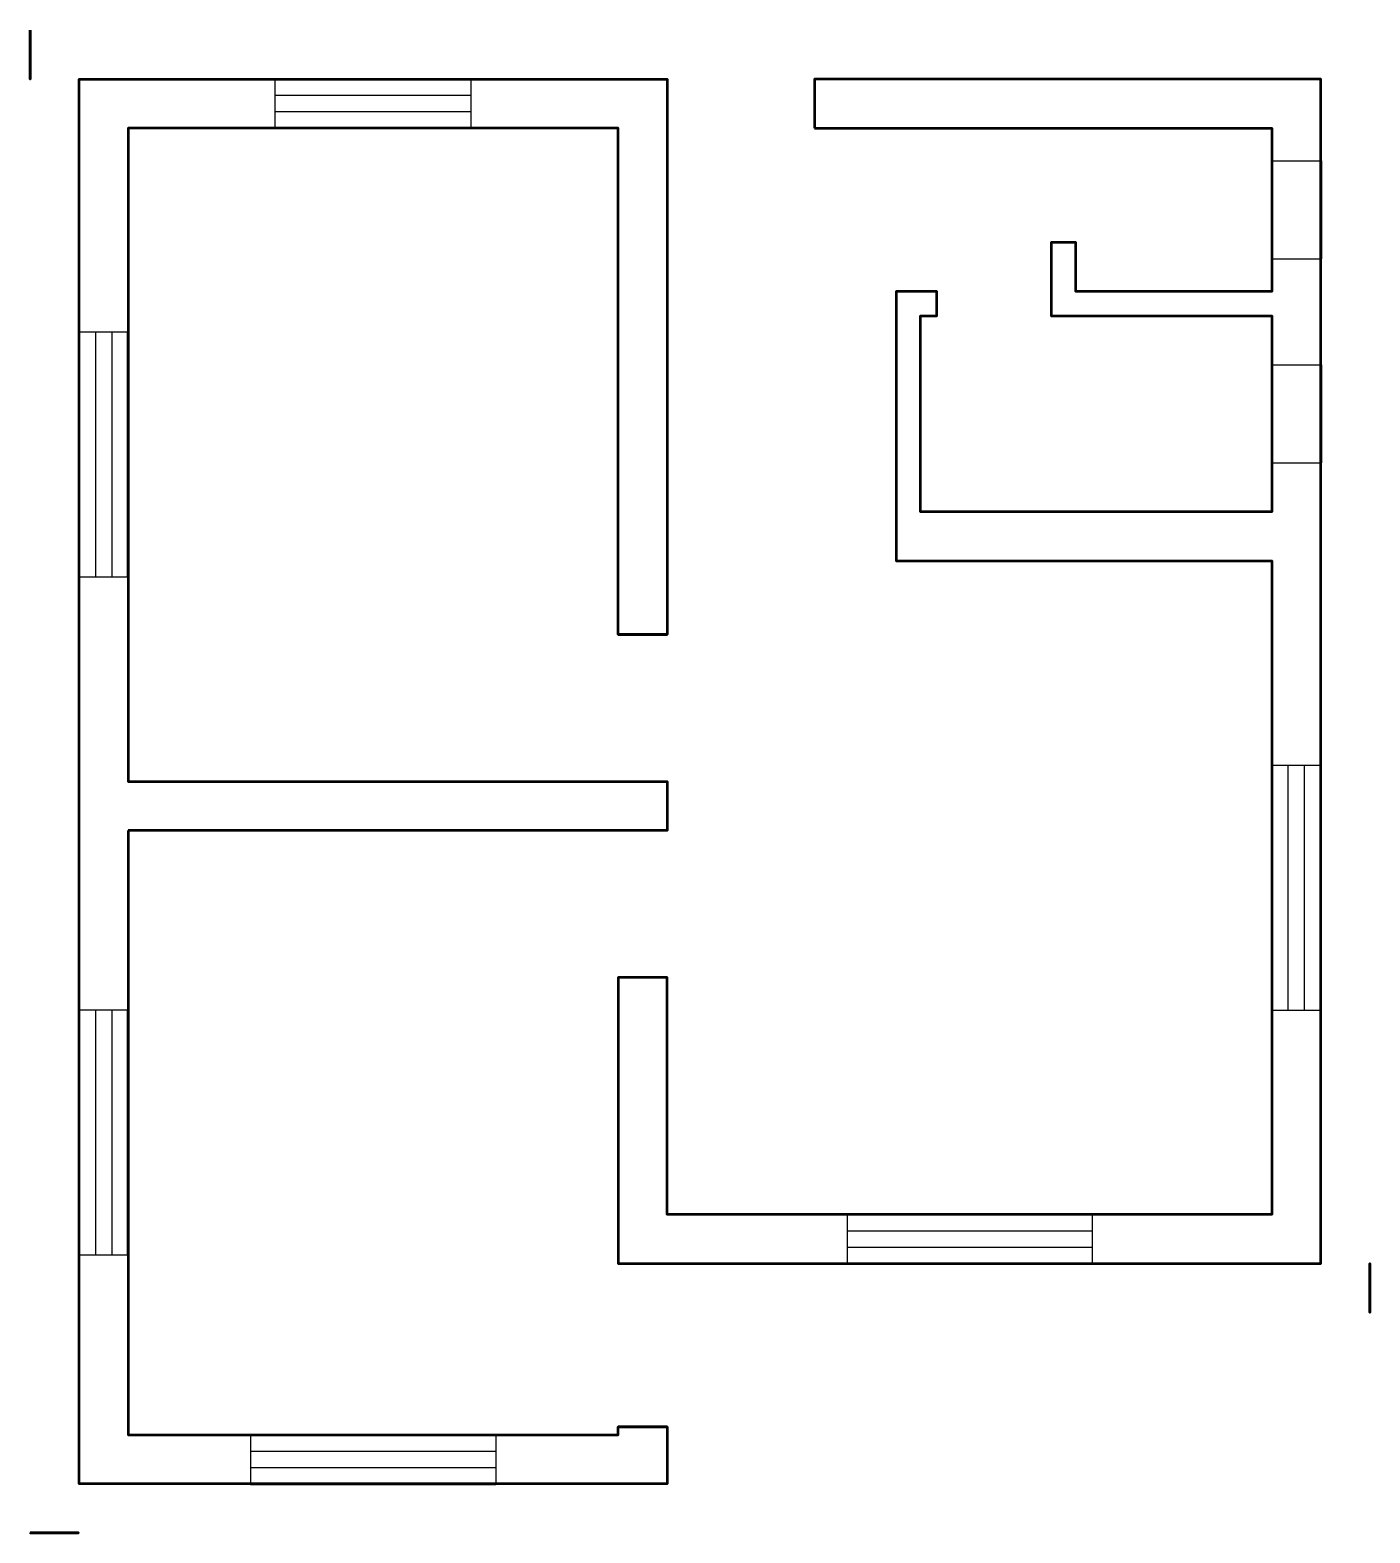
# Model space of a CAD drawing. Header units: millimetres. Extents: x 1909 to 10109, y 565 to 9765.
import ezdxf

# ---------------------------------------------------------------- set-up
doc = ezdxf.new("R2010")
doc.units = ezdxf.units.MM
doc.header["$LTSCALE"] = 20
doc.layers.add('3D WALL', color=31, linetype='Continuous', lineweight=50)
doc.layers.add('Window', color=50, linetype='Continuous')

msp = doc.modelspace()

# ---------------------------------------------------------------- linework, layer by layer
at = {"layer": '3D WALL'}
for p, q in [((6709.1, 9465.2, 2100), (6709.1, 9165.2, 2100)), ((7459.1, 8165.2, 2100), (7209.1, 8165.2, 2100)), ((5509.1, 6065.2, 2100), (5809.1, 6065.2, 2100)), ((5809.1, 3965.2, 2100), (5509.1, 3965.2, 2100)), ((5809.1, 1215.2, 2100), (5509.1, 1215.2, 2100))]:
    msp.add_line(p, q, dxfattribs=at)
at = {"layer": '3D WALL', "extrusion": (-1, 0, 0), "elevation": -1909.1}
msp.add_lwpolyline([(-9765.2, 1865.6), (-9465.2, 1865.6), (-9465.2, 2604), (-9765.2, 2604)], close=True, dxfattribs=at)
at = {"layer": '3D WALL'}
for points in [[(2509.1, 4865.2), (2509.1, 1165.2), (5509.1, 1165.2), (5509.1, 1215.2), (5809.1, 1215.2), (5809.1, 865.2), (2209.1, 865.2), (2209.1, 9465.2), (5809.1, 9465.2), (5809.1, 6065.2), (5509.1, 6065.2), (5509.1, 9165.2), (2509.1, 9165.2), (2509.1, 5165.2), (5809.1, 5165.2), (5809.1, 4865.2)], [(6709.1, 9165.2), (9509.1, 9165.2), (9509.1, 8165.2), (8309.1, 8165.2), (8309.1, 8465.2), (8159.1, 8465.2), (8159.1, 8015.2), (9509.1, 8015.2), (9509.1, 6815.2), (7359.1, 6815.2), (7359.1, 8015.2), (7459.1, 8015.2), (7459.1, 8165.2), (7209.1, 8165.2), (7209.1, 6515.2), (9509.1, 6515.2), (9509.1, 2515.2), (5809.1, 2515.2), (5809.1, 3965.2), (5509.1, 3965.2), (5509.1, 2215.2), (9809.1, 2215.2), (9809.1, 9465.2), (6709.1, 9465.2)]]:
    msp.add_lwpolyline(points, close=True, dxfattribs=at)
at = {"layer": '3D WALL', "extrusion": (1, 0, 0)}
for points, elevation in [([(8365.2, 1350), (8965.2, 1350), (8965.2, 2386.3), (8365.2, 2386.3)], 9809.1), ([(6415.2, 900), (6415.2, 2454), (7915.2, 2454), (7915.2, 900)], 2509.1), ([(7115.2, 1350), (7715.2, 1350), (7715.2, 2386.3), (7115.2, 2386.3)], 9809.1), ([(2265.2, 900), (2265.2, 2454), (3765.2, 2454), (3765.2, 900)], 2509.1), ([(1915.2, 2067), (2215.2, 2067), (2215.2, 2597.8), (1915.2, 2597.8)], 10109.4)]:
    msp.add_lwpolyline(points, close=True, dxfattribs=dict(at, elevation=elevation))
at = {"layer": '3D WALL', "extrusion": (0, -1, 0)}
for points, elevation in [([(3259.1, 900), (4759.1, 900), (4759.1, 2067), (3259.1, 2067)], -865.2), ([(1909.1, 2604), (2205.6, 2604), (2205.6, 2067), (1909.1, 2067)], -565.2)]:
    msp.add_lwpolyline(points, close=True, dxfattribs=dict(at, elevation=elevation))
at = {"layer": 'Window'}
for p, q in [((3409.1, 9165.2), (3409.1, 9465.2)), ((3409.1, 9165.2), (3409.1, 9465.2)), ((4609.1, 9165.2), (4609.1, 9465.2)), ((4609.1, 9365.2), (3409.1, 9365.2)), ((4609.1, 9265.2), (3409.1, 9265.2)), ((9509.1, 8965.2), (9809.1, 8965.2)), ((9509.1, 8365.2), (9809.1, 8365.2)), ((2509.1, 7915.2), (2209.1, 7915.2)), ((2309.1, 7915.2), (2309.1, 6415.2)), ((2409.1, 7915.2), (2409.1, 6415.2)), ((9509.1, 7715.2), (9809.1, 7715.2)), ((9509.1, 7115.2), (9809.1, 7115.2)), ((2509.1, 6415.2), (2209.1, 6415.2)), ((9509.1, 5265.2), (9809.1, 5265.2)), ((9609.1, 3765.2), (9609.1, 5265.2)), ((9709.1, 3765.2), (9709.1, 5265.2)), ((2509.1, 3765.2), (2209.1, 3765.2)), ((2309.1, 3765.2), (2309.1, 2265.2)), ((2409.1, 3765.2), (2409.1, 2265.2)), ((9509.1, 3765.2), (9809.1, 3765.2)), ((6909.1, 2515.2), (6909.1, 2215.2)), ((8409.1, 2515.2), (8409.1, 2215.2)), ((6909.1, 2415.2), (8409.1, 2415.2)), ((6909.1, 2315.2), (8409.1, 2315.2)), ((2509.1, 2265.2), (2209.1, 2265.2)), ((3259.1, 1165.2), (3259.1, 865.2)), ((4759.1, 1165.2), (4759.1, 865.2)), ((3259.1, 1065.2), (4759.1, 1065.2)), ((3259.1, 965.2), (4759.1, 965.2))]:
    msp.add_line(p, q, dxfattribs=at)

doc.saveas('drawing.dxf')
